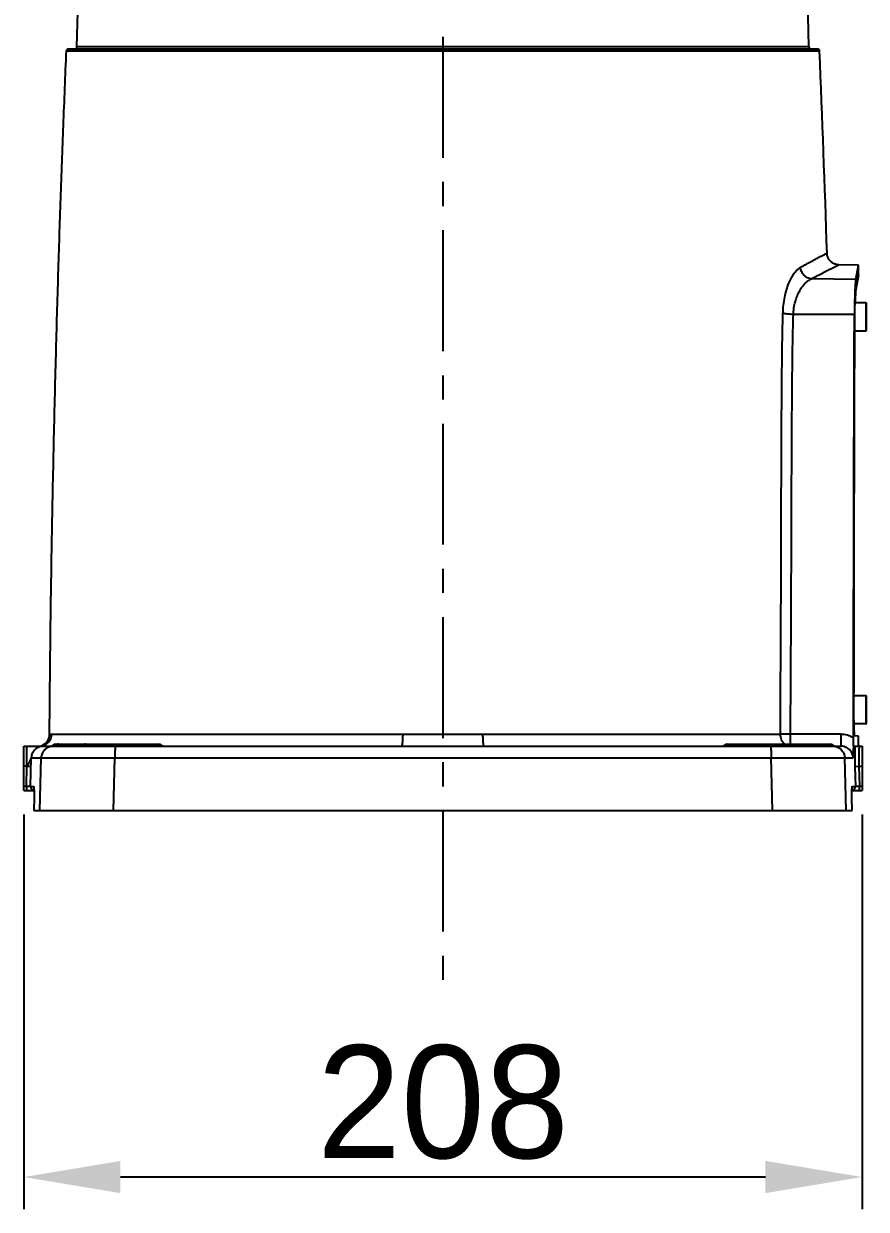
# Model space of a CAD drawing. Header units: millimetres. Extents: x 4086 to 8300, y 123 to 1549.
# Drawn here: x 7254.3 to 7306.6, y 623.8 to 697.3 of the extents above; entities that cross this region are included whole.
import ezdxf

# ---------------------------------------------------------------- set-up
doc = ezdxf.new("R2010")
doc.units = ezdxf.units.MM
doc.linetypes.add('CENTER', pattern=[0.6, 0.375, -0.075, 0.075, -0.075])
doc.layers.add('中心线', color=7, linetype='Continuous')
doc.layers.add('外形图', color=7, linetype='Continuous')
doc.styles.add('思源黑', font='SourceHanSansCN-Normal.ttf')
doc.dimstyles.new('尺寸标注_1_4比例', dxfattribs={"dimtxt": 7, "dimasz": 6, "dimexe": 2, "dimexo": 1.5, "dimgap": 1, "dimtad": 1, "dimdec": 1, "dimlfac": 4, "dimdsep": 46, "dimtxsty": '思源黑', "dimcen": 0.09, "dimadec": 0, "dimazin": 0, "dimtp": 0.01, "dimtm": 0.01, "dimtfac": 1, "dimtdec": 1, "dimtofl": 0, "dimtmove": 0, "dimatfit": 3, "dimfxl": 1, "dimtolj": 1, "dimarcsym": 0})

# ---------------------------------------------------------------- blocks, each defined once
blk = doc.blocks.new('*D807')
at = {"color": 0, "lineweight": -2}
for p, q in [((7254.302, 648.262), (7254.302, 623.784)), ((7306.302, 648.262), (7306.302, 623.784)), ((7300.302, 625.784), (7260.302, 625.784))]:
    blk.add_line(p, q, dxfattribs=at)
at = {"color": 0}
for points in [[(7260.302, 626.784), (7260.302, 624.784), (7254.302, 625.784)], [(7300.302, 624.784), (7300.302, 626.784), (7306.302, 625.784)]]:
    blk.add_solid(points, dxfattribs=at)
at = {"layer": 'Defpoints', "color": 0}
for p in [(7254.302, 649.762), (7306.302, 649.762), (7254.302, 625.784)]:
    blk.add_point(p, dxfattribs=at)
at = {"color": 0, "insert": (7280.302, 630.408), "char_height": 7, "attachment_point": 5, "style": '思源黑'}
blk.add_mtext('\\A1;208', dxfattribs=at)

msp = doc.modelspace()

# ---------------------------------------------------------------- linework, layer by layer
at = {"layer": '中心线', "linetype": 'CENTER', "ltscale": 20}
msp.add_line((7280.3014, 828.5128), (7280.3014, 637.8346), dxfattribs=at)
at = {"layer": '外形图'}
for p, q in [((7257.6057, 695.8845), (7257.681, 698.7628)), ((7302.9993, 695.8845), (7302.9239, 698.7628)), ((7257.075, 695.7628), (7303.53, 695.7628)), ((7302.9993, 695.8845), (7257.6057, 695.8845)), ((7256.9501, 695.6429), (7303.6549, 695.6429)), ((7304.1174, 683.0913), (7304.1174, 683.0918)), ((7306.0625, 682.3446), (7304.8536, 682.3657)), ((7305.8978, 681.4523), (7306.0625, 682.3446)), ((7306.0625, 681.7198), (7305.9026, 680.8386)), ((7305.9051, 680.8388), (7306.0625, 681.7197)), ((7306.0625, 681.7197), (7306.0625, 682.3445)), ((7305.8978, 681.4523), (7303.1497, 681.4992)), ((7305.9029, 680.8263), (7305.9007, 680.8262)), ((7305.9029, 680.8263), (7305.9051, 680.8388)), ((7306.5275, 680.0128), (7305.8563, 680.0128)), ((7306.5275, 680.0128), (7306.5275, 678.2628)), ((7306.5525, 679.9878), (7306.5525, 678.2878)), ((7305.817, 679.2812), (7302.0312, 679.2885)), ((7306.5275, 678.2628), (7305.8402, 678.2628)), ((7306.5275, 655.6378), (7305.7907, 655.6378)), ((7306.5275, 655.6378), (7306.5275, 653.8878)), ((7306.5525, 655.6128), (7306.5525, 653.9128)), ((7306.5275, 653.8878), (7305.7943, 653.8878)), ((7256.0328, 653.2583), (7277.8239, 653.2583)), ((7282.7811, 653.2583), (7301.2241, 653.2583)), ((7304.9726, 653.2473), (7301.8542, 653.2473)), ((7306.0625, 653.1376), (7305.8455, 653.1414)), ((7306.0625, 652.5128), (7306.0625, 653.1376)), ((7254.3025, 652.5128), (7277.7477, 652.5128)), ((7254.3025, 649.7624), (7254.3025, 652.5128)), ((7254.5055, 651.2628), (7254.5055, 652.5128)), ((7256.1263, 652.5753), (7262.8536, 652.5753)), ((7256.2917, 652.6378), (7262.6883, 652.6378)), ((7282.8573, 652.5128), (7304.9857, 652.5128)), ((7297.7513, 652.5753), (7304.4786, 652.5753)), ((7297.9167, 652.6378), (7304.3133, 652.6378)), ((7305.75, 652.5128), (7306.3025, 652.5128)), ((7306.3025, 652.5128), (7306.3025, 649.7624)), ((7254.7227, 650.0189), (7254.7689, 651.7824)), ((7254.7689, 651.7824), (7255.3857, 651.7824)), ((7254.8385, 652.08), (7254.8369, 652.0765)), ((7254.8402, 652.0835), (7254.8385, 652.08)), ((7254.842, 652.0875), (7254.8402, 652.0835)), ((7254.8435, 652.0905), (7254.842, 652.0875)), ((7254.8451, 652.0937), (7254.8435, 652.0905)), ((7254.8467, 652.0971), (7254.8451, 652.0937)), ((7254.8484, 652.1005), (7254.8467, 652.0971)), ((7254.8527, 652.1087), (7254.8508, 652.1051)), ((7254.8546, 652.1124), (7254.8527, 652.1087)), ((7254.8566, 652.1161), (7254.8546, 652.1124)), ((7254.8586, 652.1199), (7254.8566, 652.1161)), ((7254.8607, 652.1238), (7254.8586, 652.1199)), ((7254.8629, 652.1277), (7254.8607, 652.1238)), ((7254.8652, 652.1318), (7254.8629, 652.1277)), ((7254.8676, 652.1361), (7254.8652, 652.1318)), ((7254.8693, 652.139), (7254.8676, 652.1361)), ((7254.8711, 652.1422), (7254.8693, 652.139)), ((7254.8732, 652.1458), (7254.8711, 652.1422)), ((7254.8755, 652.1497), (7254.8732, 652.1458)), ((7254.878, 652.1537), (7254.8755, 652.1497)), ((7254.8804, 652.1576), (7254.878, 652.1537)), ((7254.8826, 652.1612), (7254.8804, 652.1576)), ((7254.8847, 652.1646), (7254.8826, 652.1612)), ((7254.8868, 652.1679), (7254.8847, 652.1646)), ((7254.8889, 652.1711), (7254.8868, 652.1679)), ((7254.8909, 652.1742), (7254.8889, 652.1711)), ((7254.8929, 652.1772), (7254.8909, 652.1742)), ((7254.8948, 652.1801), (7254.8929, 652.1772)), ((7254.8967, 652.183), (7254.8948, 652.1801)), ((7254.8986, 652.1858), (7254.8967, 652.183)), ((7254.9014, 652.1899), (7254.8986, 652.1858)), ((7254.9042, 652.1939), (7254.9014, 652.1899)), ((7254.9069, 652.1978), (7254.9042, 652.1939)), ((7254.9096, 652.2016), (7254.9069, 652.1978)), ((7254.9122, 652.2052), (7254.9096, 652.2016)), ((7254.9148, 652.2088), (7254.9122, 652.2052)), ((7254.9173, 652.2122), (7254.9148, 652.2088)), ((7254.9198, 652.2154), (7254.9173, 652.2122)), ((7254.9221, 652.2185), (7254.9198, 652.2154)), ((7254.9243, 652.2214), (7254.9221, 652.2185)), ((7254.9268, 652.2246), (7254.9243, 652.2214)), ((7254.9283, 652.2266), (7254.9268, 652.2246)), ((7255.3066, 648.5128), (7255.3857, 651.7824)), ((7259.8635, 648.5128), (7259.9442, 651.7824)), ((7259.9442, 651.7824), (7300.6608, 651.7824)), ((7300.7415, 648.5128), (7300.6608, 651.7824)), ((7305.2193, 651.7824), (7305.7386, 651.7824)), ((7305.2984, 648.5128), (7305.2193, 651.7824)), ((7254.5055, 651.2628), (7254.3025, 651.2628)), ((7254.473, 650.0255), (7254.5055, 651.2628)), ((7254.5055, 651.2628), (7254.7551, 651.2563)), ((7305.8498, 651.2563), (7306.0995, 651.2628)), ((7305.8498, 651.2563), (7305.8823, 650.0189)), ((7306.0995, 651.2628), (7306.3025, 651.2628)), ((7306.0995, 651.2628), (7306.1319, 650.0255)), ((7254.4727, 650.0124), (7254.3025, 650.0124)), ((7254.3025, 649.7624), (7254.9414, 649.7624)), ((7254.4727, 650.0124), (7254.473, 650.0255)), ((7254.7226, 650.0189), (7254.4727, 650.0124)), ((7254.4727, 650.0124), (7254.4727, 649.7624)), ((7254.7226, 650.0189), (7254.473, 650.0255)), ((7254.7227, 650.0189), (7254.7226, 650.0189)), ((7254.7227, 650.0189), (7254.9143, 650.0189)), ((7254.9423, 649.7303), (7254.943, 649.7011)), ((7254.9429, 649.7021), (7254.9435, 649.6699)), ((7254.9435, 649.6709), (7254.9439, 649.6351)), ((7254.9439, 649.6363), (7254.9442, 649.5967)), ((7254.9443, 649.5132), (7254.944, 649.4666)), ((7254.9442, 649.598), (7254.9444, 649.5553)), ((7254.9444, 649.5567), (7254.9443, 649.5118)), ((7305.6606, 649.552), (7305.6607, 649.5909)), ((7305.6607, 649.5104), (7305.6606, 649.5531)), ((7305.6609, 649.6244), (7305.6613, 649.656)), ((7305.6613, 649.656), (7305.662, 649.7002)), ((7305.6636, 649.7624), (7306.3025, 649.7624)), ((7305.6907, 650.0189), (7305.8823, 650.0189)), ((7305.8828, 650.0189), (7305.8823, 650.0189)), ((7306.1319, 650.0255), (7305.8828, 650.0189)), ((7306.1323, 650.0124), (7305.8828, 650.0189)), ((7306.1319, 650.0255), (7306.1323, 650.0124)), ((7306.3025, 650.0124), (7306.1323, 650.0124)), ((7306.1323, 649.7624), (7306.1323, 650.0124)), ((7254.942, 649.3289), (7254.922, 648.5128)), ((7254.9415, 649.2881), (7254.9225, 648.5128)), ((7254.9415, 649.2885), (7254.941, 649.2881)), ((7254.9415, 649.2885), (7254.9415, 649.2881)), ((7305.664, 649.2881), (7305.6631, 649.3272)), ((7305.6634, 649.2885), (7305.664, 649.2881)), ((7305.6635, 649.2881), (7305.6634, 649.2885)), ((7305.6825, 648.5128), (7305.6635, 649.2881)), ((7305.683, 648.5128), (7305.664, 649.2881)), ((7254.922, 648.5128), (7305.683, 648.5128))]:
    msp.add_line(p, q, dxfattribs=at)
for points in [[(7304.8536, 682.3657), (7304.8207, 682.367), (7304.779, 682.3708), (7304.735, 682.3773), (7304.6895, 682.3869), (7304.6437, 682.3996), (7304.5982, 682.4154), (7304.5534, 682.4343), (7304.5097, 682.4561), (7304.4674, 682.4808), (7304.4268, 682.5083), (7304.388, 682.5384), (7304.3512, 682.571), (7304.3166, 682.606), (7304.2844, 682.6432), (7304.2547, 682.6824), (7304.2276, 682.7235), (7304.2033, 682.7663), (7304.1818, 682.8105), (7304.1633, 682.8561), (7304.1478, 682.9028), (7304.1354, 682.9504), (7304.1261, 682.9988), (7304.1201, 683.0476), (7304.1174, 683.0913)], [(7254.8508, 652.1051), (7254.8502, 652.104), (7254.8484, 652.1005)], [(7254.9298, 649.9374), (7254.9297, 649.9376), (7254.9298, 649.9371), (7254.9301, 649.9354), (7254.9305, 649.9326), (7254.9311, 649.9286), (7254.9317, 649.9235), (7254.9324, 649.9172), (7254.9332, 649.9097), (7254.934, 649.901), (7254.9349, 649.891), (7254.9357, 649.8797), (7254.9366, 649.867), (7254.9375, 649.8529), (7254.9384, 649.8372), (7254.9392, 649.8198), (7254.94, 649.8006), (7254.9408, 649.7794), (7254.9416, 649.756), (7254.9423, 649.7303)], [(7254.9414, 649.7624), (7254.9416, 649.7553), (7254.9423, 649.7295)], [(7254.944, 649.4681), (7254.9435, 649.4205), (7254.9428, 649.3738), (7254.9419, 649.3277)], [(7254.9435, 649.4222), (7254.9429, 649.3757), (7254.942, 649.3289)], [(7305.6607, 649.5899), (7305.6609, 649.6252), (7305.6613, 649.6567)], [(7305.664, 649.2881), (7305.6631, 649.3262), (7305.6622, 649.3727), (7305.6615, 649.4197), (7305.661, 649.466), (7305.6607, 649.5104)], [(7305.6617, 649.6851), (7305.6628, 649.7363), (7305.6634, 649.7587), (7305.6641, 649.7793), (7305.6648, 649.7983), (7305.6656, 649.8159), (7305.6664, 649.8321), (7305.6672, 649.8471), (7305.668, 649.8608), (7305.6688, 649.8734), (7305.6696, 649.8849), (7305.6705, 649.8952), (7305.6713, 649.9045), (7305.6721, 649.9126), (7305.6728, 649.9197), (7305.6735, 649.9256), (7305.6741, 649.9304), (7305.6746, 649.934), (7305.675, 649.9364), (7305.6751, 649.9371)]]:
    msp.add_lwpolyline(points, dxfattribs=at)
for centre, radius, start, end in [((7257.075, 695.6378), 0.125, 90, 177.647955), ((7257.4807, 695.8878), 0.125, 270, 358.5), ((7303.1243, 695.8878), 0.125, 181.5, 270), ((7303.53, 695.6378), 0.125, 2.352045, 90), ((6019.4682, 642.0414), 1285.3048, 1.8302396, 2.3901207), ((7306.5275, 679.9878), 0.025, 0, 90), ((7306.5275, 678.2878), 0.025, 270, 0), ((7306.5275, 655.6128), 0.025, 0, 90), ((7306.5275, 653.9128), 0.025, 270, 0), ((7255.1566, 653.2583), 0.75, 276.302188, 359.658995), ((7304.9729, 651.7407), 1.5066, 58.646321, 90.012137), ((7255.518, 651.7639), 0.749, 90.00779, 141.664713), ((7255.961, 652.7628), 0.25, 270, 311.409622), ((7256.2917, 652.3878), 0.25, 90, 131.409622), ((7262.6883, 652.3878), 0.25, 48.590378, 90), ((7263.019, 652.7628), 0.25, 228.590378, 270), ((7297.586, 652.7628), 0.25, 270, 311.409622), ((7297.9167, 652.3878), 0.25, 90, 131.409622), ((7304.3133, 652.3878), 0.25, 48.590378, 90), ((7304.644, 652.7628), 0.25, 228.590378, 270), ((7284.7687, 653.0498), 20.9881, 358.533894, 359.938653), ((7255.5193, 651.7628), 0.7506, 155.314583, 178.502332), ((7255.5195, 651.7626), 0.7509, 148.449318, 155.310441), ((7255.5193, 651.7627), 0.7507, 141.873432, 148.443451), ((7255.5185, 651.7633), 0.7497, 141.653799, 141.870517), ((7254.9725, 650.0123), 0.2499, 178.475156, 262.821738), ((7255.1663, 650.0126), 0.2522, 178.569188, 197.6718), ((7255.1646, 650.0124), 0.2504, 197.740628, 201.800454), ((7305.6324, 650.0123), 0.2499, 277.177313, 1.524845), ((7305.4404, 650.0124), 0.2504, 338.197414, 342.185763), ((7305.4386, 650.0126), 0.2522, 342.255342, 1.430068)]:
    msp.add_arc(centre, radius, start, end, dxfattribs=at)
for points, knots in [([(7255.9066, 653.2538), (7255.9187, 655.2894), (7255.9572, 659.345), (7256.0485, 665.3537), (7256.165, 671.1625), (7256.2978, 676.6275), (7256.4409, 681.6941), (7256.5951, 686.4359), (7256.7643, 691.0451), (7256.8867, 694.0993), (7256.9501, 695.6429)], [0, 0, 0, 0, 0.144014, 0.286937, 0.4251546, 0.5550504, 0.6736877, 0.7837516, 0.8906976, 1, 1, 1, 1]), ([(7302.4659, 682.2092), (7302.5923, 682.2788), (7302.8293, 682.4089), (7303.1159, 682.5654), (7303.3214, 682.6768), (7303.4572, 682.7501), (7303.5805, 682.8162), (7303.6913, 682.8752), (7303.7894, 682.927), (7303.8747, 682.9716), (7303.947, 683.0091), (7303.9993, 683.0357), (7304.0346, 683.0534), (7304.0561, 683.0641), (7304.0743, 683.073), (7304.0893, 683.0802), (7304.1009, 683.0856), (7304.1087, 683.089), (7304.1131, 683.0908), (7304.1154, 683.0916), (7304.1165, 683.0919), (7304.1173, 683.092), (7304.1174, 683.0918)], [0, 0, 0, 0, 0.2310205, 0.4331426, 0.5230813, 0.6054703, 0.6802206, 0.7472538, 0.8065017, 0.8579076, 0.9014258, 0.9370219, 0.9518418, 0.9646737, 0.9755166, 0.9843704, 0.9912361, 0.9961165, 0.997814, 0.9990186, 0.9997356, 1, 1, 1, 1]), ([(7301.3837, 679.3498), (7301.3926, 679.6893), (7301.4455, 680.1854), (7301.5974, 680.8064), (7301.737, 681.2106), (7301.8981, 681.5583), (7302.074, 681.8438), (7302.2586, 682.0627), (7302.3969, 682.1713), (7302.4659, 682.2092)], [0, 0, 0, 0, 0.3229095, 0.471286, 0.6072146, 0.7288411, 0.8349657, 0.9251052, 1, 1, 1, 1]), ([(7303.1497, 681.4992), (7303.0643, 681.5075), (7302.893, 681.558), (7302.6773, 681.7186), (7302.5237, 681.9435), (7302.4748, 682.1202), (7302.4659, 682.2092)], [0, 0, 0, 0, 0.2426022, 0.4925681, 0.7467319, 1, 1, 1, 1]), ([(7303.1497, 681.4992), (7303.2788, 681.5666), (7303.5211, 681.6931), (7303.8606, 681.8693), (7304.1133, 681.9995), (7304.2908, 682.0901), (7304.4048, 682.1479), (7304.5061, 682.1989), (7304.5944, 682.243), (7304.6698, 682.2801), (7304.732, 682.3104), (7304.7757, 682.3313), (7304.8041, 682.3446), (7304.8204, 682.3521), (7304.8334, 682.3579), (7304.8431, 682.3621), (7304.8494, 682.3644), (7304.8526, 682.3658), (7304.8536, 682.3657)], [0, 0, 0, 0, 0.2286004, 0.4289456, 0.6001677, 0.6746254, 0.7415437, 0.8008574, 0.8525121, 0.8964651, 0.9326838, 0.9611476, 0.9724676, 0.9818461, 0.9892841, 0.9947842, 0.9983512, 1, 1, 1, 1]), ([(7302.0312, 679.2885), (7302.0409, 679.5608), (7302.0998, 679.9585), (7302.2637, 680.4443), (7302.4113, 680.7552), (7302.5788, 681.0187), (7302.7594, 681.2323), (7302.9473, 681.3946), (7303.0828, 681.4718), (7303.1497, 681.4992)], [0, 0, 0, 0, 0.3157115, 0.4603072, 0.5931883, 0.7135263, 0.8211025, 0.916238, 1, 1, 1, 1]), ([(7305.8978, 681.4523), (7305.8914, 681.4154), (7305.8811, 681.3223), (7305.8678, 681.1555), (7305.8553, 680.9364), (7305.8437, 680.6704), (7305.8337, 680.3638), (7305.8226, 679.8962), (7305.8183, 679.5316), (7305.817, 679.2812)], [0, 0, 0, 0, 0.0515942, 0.1291803, 0.2309512, 0.3544713, 0.4967618, 0.6543783, 1, 1, 1, 1]), ([(7305.8445, 679.2119), (7305.8454, 679.3995), (7305.8484, 679.6725), (7305.8562, 680.0228), (7305.8634, 680.2525), (7305.8717, 680.4518), (7305.8807, 680.616), (7305.8903, 680.7411), (7305.8979, 680.8109), (7305.9026, 680.8386)], [0, 0, 0, 0, 0.3455192, 0.5031044, 0.6453808, 0.7689064, 0.8707037, 0.9483369, 1, 1, 1, 1]), ([(7305.9029, 680.8263), (7305.9002, 680.8108), (7305.8954, 680.7739), (7305.8859, 680.678), (7305.8755, 680.5184), (7305.8648, 680.2841), (7305.8592, 680.1089), (7305.8566, 680.0129)], [0, 0, 0, 0, 0.0578633, 0.1367473, 0.3547963, 0.6464124, 1, 1, 1, 1]), ([(7301.2241, 653.2583), (7301.2298, 654.3466), (7301.2405, 656.523), (7301.2544, 659.2434), (7301.2642, 661.4194), (7301.2719, 663.5951), (7301.2784, 666.3144), (7301.2855, 669.0334), (7301.2939, 671.208), (7301.3022, 672.8383), (7301.3111, 674.1966), (7301.3196, 675.283), (7301.3266, 676.0974), (7301.3348, 676.9116), (7301.3511, 677.9957), (7301.3697, 678.8084), (7301.3837, 679.3498)], [0, 0, 0, 0, 0.1251293, 0.2502364, 0.3127822, 0.3753246, 0.5003962, 0.6254369, 0.6879394, 0.7504256, 0.8128918, 0.8441162, 0.8753343, 0.906541, 0.9377242, 1, 1, 1, 1]), ([(7302.0312, 679.2885), (7301.9658, 679.2904), (7301.8399, 679.2959), (7301.6626, 679.309), (7301.5119, 679.326), (7301.422, 679.3409), (7301.3837, 679.3498)], [0, 0, 0, 0, 0.3012986, 0.5806661, 0.8189244, 1, 1, 1, 1]), ([(7301.8542, 653.2473), (7301.8602, 654.3336), (7301.8717, 656.5059), (7301.8868, 659.2211), (7301.8977, 661.393), (7301.9064, 663.5647), (7301.9143, 666.2788), (7301.923, 668.9925), (7301.9329, 671.163), (7301.9424, 672.7902), (7301.9524, 674.1458), (7301.9619, 675.23), (7301.9697, 676.0429), (7301.9787, 676.8554), (7301.9963, 677.9373), (7302.0162, 678.7482), (7302.0312, 679.2885)], [0, 0, 0, 0, 0.1251355, 0.2502477, 0.3127958, 0.3753403, 0.5004156, 0.6254588, 0.6879616, 0.7504473, 0.8129121, 0.8441353, 0.8753518, 0.9065566, 0.9377365, 1, 1, 1, 1]), ([(7305.7568, 653.0273), (7305.7591, 655.2173), (7305.7653, 659.5966), (7305.7754, 665.0701), (7305.7848, 669.4475), (7305.7961, 673.8195), (7305.8061, 677.0973), (7305.817, 679.2812)], [0, 0, 0, 0, 0.2502471, 0.5004131, 0.6254557, 0.7504442, 1, 1, 1, 1]), ([(7305.7892, 654.4212), (7305.7915, 656.4891), (7305.7976, 660.6243), (7305.8067, 665.7929), (7305.8153, 669.9263), (7305.8257, 674.0547), (7305.8347, 677.1497), (7305.8445, 679.2119)], [0, 0, 0, 0, 0.2502452, 0.5004161, 0.6254584, 0.7504457, 1, 1, 1, 1]), ([(7305.8455, 653.1414), (7305.8445, 653.1414), (7305.842, 653.1435), (7305.8382, 653.1519), (7305.8337, 653.1702), (7305.8288, 653.2009), (7305.8238, 653.2435), (7305.8189, 653.2973), (7305.8142, 653.362), (7305.8098, 653.4369), (7305.804, 653.5549), (7305.798, 653.7216), (7305.7928, 653.9399), (7305.7897, 654.1761), (7305.7891, 654.3385), (7305.7892, 654.4212)], [0, 0, 0, 0, 0.0024096, 0.0066102, 0.0216902, 0.0459962, 0.0794144, 0.1216584, 0.172331, 0.2309424, 0.2969205, 0.4483186, 0.6205805, 0.806924, 1, 1, 1, 1]), ([(7255.2867, 652.5128), (7255.3834, 652.5128), (7255.5791, 652.5516), (7255.8265, 652.7174), (7255.9926, 652.9651), (7256.0323, 653.1612), (7256.0328, 653.2583)], [0, 0, 0, 0, 0.2494027, 0.4991547, 0.7494012, 1, 1, 1, 1]), ([(7255.9066, 653.2538), (7255.9066, 653.2536), (7255.9076, 653.2541), (7255.9087, 653.2538), (7255.9114, 653.2542), (7255.9148, 653.2544), (7255.9193, 653.2547), (7255.9271, 653.2552), (7255.9395, 653.2559), (7255.9572, 653.2568), (7255.9789, 653.2576), (7256.0046, 653.2582), (7256.023, 653.2583), (7256.0328, 653.2583)], [0, 0, 0, 0, 0.0039178, 0.0156692, 0.0352516, 0.0626624, 0.097898, 0.1409519, 0.2504868, 0.3912128, 0.5630702, 0.7660115, 1, 1, 1, 1]), ([(7277.7477, 652.5128), (7277.7505, 652.5128), (7277.7571, 652.517), (7277.7638, 652.5288), (7277.7708, 652.5468), (7277.7776, 652.5715), (7277.7842, 652.6027), (7277.7931, 652.6564), (7277.8028, 652.7375), (7277.8118, 652.849), (7277.8187, 652.9763), (7277.8229, 653.1145), (7277.8239, 653.2098), (7277.8239, 653.2583)], [0, 0, 0, 0, 0.0109022, 0.0280725, 0.0533716, 0.0871555, 0.1293413, 0.1796457, 0.3028596, 0.4524344, 0.6228358, 0.8076781, 1, 1, 1, 1]), ([(7277.8239, 653.2583), (7278.2365, 653.2583), (7279.0627, 653.2555), (7280.3025, 653.253), (7281.5423, 653.2555), (7282.3685, 653.2583), (7282.7811, 653.2583)], [0, 0, 0, 0, 0.2496759, 0.5, 0.7503241, 1, 1, 1, 1]), ([(7282.8573, 652.5128), (7282.8545, 652.5128), (7282.8479, 652.517), (7282.8412, 652.5288), (7282.8342, 652.5468), (7282.8275, 652.5715), (7282.8209, 652.6027), (7282.8119, 652.6564), (7282.8023, 652.7375), (7282.7932, 652.849), (7282.7863, 652.9763), (7282.7821, 653.1145), (7282.7811, 653.2098), (7282.7811, 653.2583)], [0, 0, 0, 0, 0.0109023, 0.0280728, 0.0533719, 0.0871559, 0.1293416, 0.179646, 0.3028599, 0.4524347, 0.6228359, 0.8076782, 1, 1, 1, 1]), ([(7301.8542, 653.2473), (7301.7335, 653.248), (7301.5234, 653.2504), (7301.3134, 653.2548), (7301.2241, 653.2583)], [0, 0, 0, 0, 0.5747231, 1, 1, 1, 1]), ([(7301.5118, 652.6378), (7301.4673, 652.6722), (7301.3857, 652.7544), (7301.2948, 652.905), (7301.2377, 653.0762), (7301.2244, 653.1974), (7301.2241, 653.2583)], [0, 0, 0, 0, 0.2387734, 0.4863803, 0.7411712, 1, 1, 1, 1]), ([(7301.8601, 652.6378), (7301.8578, 652.7256), (7301.8552, 652.9288), (7301.8543, 653.132), (7301.8542, 653.2473)], [0, 0, 0, 0, 0.4323931, 1, 1, 1, 1]), ([(7304.9726, 653.2473), (7304.9726, 653.1993), (7304.9728, 653.1052), (7304.9735, 652.9688), (7304.9746, 652.8612), (7304.9756, 652.7818), (7304.9765, 652.7287), (7304.9774, 652.6806), (7304.9784, 652.638), (7304.9795, 652.6012), (7304.9806, 652.5706), (7304.9816, 652.5491), (7304.9825, 652.5353), (7304.9831, 652.5274), (7304.9837, 652.5213), (7304.9843, 652.5167), (7304.9848, 652.5144), (7304.9853, 652.5128), (7304.9857, 652.5128)], [0, 0, 0, 0, 0.1960448, 0.3839664, 0.5567336, 0.6353856, 0.7078834, 0.7735476, 0.8317635, 0.8819861, 0.923747, 0.956658, 0.9696976, 0.9804197, 0.9888026, 0.9948347, 0.9985246, 1, 1, 1, 1]), ([(7256.1328, 652.5128), (7256.0371, 652.5128), (7255.8438, 652.475), (7255.5981, 652.3133), (7255.4308, 652.0711), (7255.3882, 651.8783), (7255.3857, 651.7824)], [0, 0, 0, 0, 0.2495936, 0.4994224, 0.7495877, 1, 1, 1, 1]), ([(7256.1478, 652.5128), (7256.1748, 652.5128), (7256.2301, 652.5241), (7256.2766, 652.5559), (7256.2964, 652.5753)], [0, 0, 0, 0, 0.4932659, 1, 1, 1, 1]), ([(7256.445, 652.6378), (7256.4179, 652.6378), (7256.3626, 652.6265), (7256.3162, 652.5947), (7256.2964, 652.5753)], [0, 0, 0, 0, 0.4932659, 1, 1, 1, 1]), ([(7257.8615, 652.5128), (7257.8886, 652.5128), (7257.9439, 652.5241), (7257.9903, 652.5559), (7258.0101, 652.5753)], [0, 0, 0, 0, 0.4932659, 1, 1, 1, 1]), ([(7258.1587, 652.6378), (7258.1317, 652.6378), (7258.0764, 652.6265), (7258.0299, 652.5947), (7258.0101, 652.5753)], [0, 0, 0, 0, 0.4932659, 1, 1, 1, 1]), ([(7260.0075, 652.5128), (7260.0052, 652.5128), (7260.0014, 652.5099), (7259.998, 652.5046), (7259.9936, 652.4954), (7259.9886, 652.4796), (7259.9802, 652.4435), (7259.9713, 652.3829), (7259.9622, 652.2935), (7259.9547, 652.1844), (7259.9489, 652.0597), (7259.9453, 651.9239), (7259.9443, 651.8303), (7259.9442, 651.7824)], [0, 0, 0, 0, 0.0095131, 0.0166969, 0.0258852, 0.0506289, 0.0840145, 0.1759877, 0.2990276, 0.4487844, 0.6198125, 0.8058351, 1, 1, 1, 1]), ([(7277.7477, 652.5128), (7278.1734, 652.5128), (7279.025, 652.5114), (7280.3025, 652.5101), (7281.5801, 652.5114), (7282.4317, 652.5128), (7282.8573, 652.5128)], [0, 0, 0, 0, 0.2499011, 0.5, 0.7500989, 1, 1, 1, 1]), ([(7300.5975, 652.5128), (7300.5998, 652.5128), (7300.6036, 652.5099), (7300.6069, 652.5046), (7300.6114, 652.4954), (7300.6164, 652.4796), (7300.6248, 652.4435), (7300.6337, 652.3829), (7300.6427, 652.2935), (7300.6503, 652.1844), (7300.656, 652.0597), (7300.6597, 651.9239), (7300.6607, 651.8303), (7300.6608, 651.7824)], [0, 0, 0, 0, 0.0095131, 0.0166969, 0.0258852, 0.0506289, 0.0840145, 0.1759877, 0.2990276, 0.4487844, 0.6198125, 0.8058351, 1, 1, 1, 1]), ([(7302.4463, 652.6378), (7302.4733, 652.6378), (7302.5286, 652.6265), (7302.575, 652.5947), (7302.5948, 652.5753)], [0, 0, 0, 0, 0.4932659, 1, 1, 1, 1]), ([(7302.7434, 652.5128), (7302.7164, 652.5128), (7302.6611, 652.5241), (7302.6147, 652.5559), (7302.5948, 652.5753)], [0, 0, 0, 0, 0.4932659, 1, 1, 1, 1]), ([(7304.16, 652.6378), (7304.187, 652.6378), (7304.2423, 652.6265), (7304.2888, 652.5947), (7304.3086, 652.5753)], [0, 0, 0, 0, 0.4932659, 1, 1, 1, 1]), ([(7304.4572, 652.5128), (7304.4302, 652.5128), (7304.3749, 652.5241), (7304.3284, 652.5559), (7304.3086, 652.5753)], [0, 0, 0, 0, 0.4932659, 1, 1, 1, 1]), ([(7304.4722, 652.5128), (7304.5678, 652.5128), (7304.7612, 652.475), (7305.0069, 652.3133), (7305.1742, 652.0711), (7305.2168, 651.8783), (7305.2193, 651.7824)], [0, 0, 0, 0, 0.2495936, 0.4994224, 0.7495877, 1, 1, 1, 1]), ([(7305.7385, 651.7824), (7305.7362, 651.8787), (7305.6932, 652.0723), (7305.5237, 652.3147), (7305.2759, 652.4755), (7305.0817, 652.5128), (7304.9857, 652.5128)], [0, 0, 0, 0, 0.2502308, 0.5004617, 0.7504306, 1, 1, 1, 1]), ([(7305.75, 652.5128), (7305.7501, 652.3828), (7305.7481, 652.1393), (7305.7418, 651.8959), (7305.7385, 651.7824)], [0, 0, 0, 0, 0.5339819, 1, 1, 1, 1]), ([(7305.8467, 652.5128), (7305.8436, 652.4329), (7305.8398, 652.2522), (7305.8381, 651.8333), (7305.8436, 651.4943), (7305.8498, 651.2563)], [0, 0, 0, 0, 0.1909544, 0.4314531, 1, 1, 1, 1]), ([(7306.1233, 652.5128), (7306.1223, 652.5128), (7306.1197, 652.5109), (7306.1157, 652.5028), (7306.1114, 652.4851), (7306.1069, 652.4553), (7306.1027, 652.4141), (7306.099, 652.3618), (7306.0957, 652.299), (7306.093, 652.2261), (7306.0902, 652.1112), (7306.0885, 651.9485), (7306.0892, 651.7351), (7306.0928, 651.5035), (7306.097, 651.3441), (7306.0995, 651.2628)], [0, 0, 0, 0, 0.0025553, 0.0067657, 0.0216953, 0.0457474, 0.0788556, 0.1207622, 0.171094, 0.2293847, 0.2950846, 0.4461416, 0.6184896, 0.8055067, 1, 1, 1, 1]), ([(7254.5055, 651.2628), (7254.519, 651.2646), (7254.5422, 651.2842), (7254.565, 651.3179), (7254.5852, 651.3544), (7254.6095, 651.4037), (7254.6373, 651.4661), (7254.6638, 651.5285), (7254.6845, 651.5778), (7254.6996, 651.614), (7254.7143, 651.6495), (7254.7262, 651.6783), (7254.7353, 651.7007), (7254.7418, 651.7167), (7254.748, 651.7321), (7254.7538, 651.7464), (7254.7582, 651.7576), (7254.7615, 651.7657), (7254.7636, 651.7709), (7254.7654, 651.7753), (7254.7668, 651.779), (7254.768, 651.7809), (7254.7685, 651.7824), (7254.7689, 651.7824)], [0, 0, 0, 0, 0.0694217, 0.1399087, 0.2102685, 0.2804155, 0.4198124, 0.5573774, 0.625086, 0.6917416, 0.7569355, 0.8200256, 0.8504675, 0.8799126, 0.9080638, 0.9344763, 0.9584543, 0.9691977, 0.9788448, 0.9871255, 0.9936878, 0.9981106, 1, 1, 1, 1]), ([(7255.3857, 651.7824), (7255.4044, 651.7832), (7255.4543, 651.7841), (7255.5479, 651.7852), (7255.6784, 651.7862), (7255.9232, 651.7874), (7256.3117, 651.7883), (7256.8679, 651.7886), (7257.5313, 651.7882), (7258.2815, 651.787), (7259.0956, 651.7851), (7259.657, 651.7834), (7259.9442, 651.7824)], [0, 0, 0, 0, 0.0122988, 0.0328789, 0.0615845, 0.0981967, 0.193962, 0.3172463, 0.4642748, 0.6305441, 0.8109609, 1, 1, 1, 1]), ([(7300.6608, 651.7824), (7300.948, 651.7834), (7301.5094, 651.7851), (7302.3234, 651.787), (7303.0737, 651.7882), (7303.737, 651.7886), (7304.2933, 651.7883), (7304.6818, 651.7874), (7304.9266, 651.7862), (7305.0571, 651.7852), (7305.1507, 651.7841), (7305.2006, 651.7832), (7305.2193, 651.7824)], [0, 0, 0, 0, 0.1890391, 0.3694559, 0.5357252, 0.6827537, 0.806038, 0.9018033, 0.9384155, 0.9671211, 0.9877012, 1, 1, 1, 1]), ([(7254.9143, 650.0189), (7254.9167, 650.0189), (7254.9216, 650.0104), (7254.925, 649.9958), (7254.9296, 649.9697), (7254.9317, 649.9497), (7254.9328, 649.938)], [0, 0, 0, 0, 0.0866573, 0.2773237, 0.5821311, 1, 1, 1, 1]), ([(7254.9328, 649.938), (7254.9365, 649.9001), (7254.9413, 649.8107), (7254.945, 649.6604), (7254.9452, 649.4819), (7254.9432, 649.3547), (7254.9415, 649.2885)], [0, 0, 0, 0, 0.1758319, 0.4128474, 0.6943188, 1, 1, 1, 1]), ([(7305.6634, 649.2885), (7305.6618, 649.3547), (7305.6598, 649.4817), (7305.66, 649.6601), (7305.6636, 649.8104), (7305.6685, 649.8997), (7305.6721, 649.9377)], [0, 0, 0, 0, 0.3055679, 0.5869736, 0.824015, 1, 1, 1, 1]), ([(7305.6721, 649.9377), (7305.6732, 649.9494), (7305.6753, 649.9695), (7305.6799, 649.9957), (7305.6834, 650.0103), (7305.6883, 650.0189), (7305.6907, 650.0189)], [0, 0, 0, 0, 0.417888, 0.7226025, 0.9133456, 1, 1, 1, 1])]:
    msp.add_open_spline(points, degree=3, knots=knots, dxfattribs=at)

# ---------------------------------------------------------------- dimensions: what is measured, and where the dimension line sits
dim = msp.add_linear_dim(base=(7254.3025, 625.7836), p1=(7306.3025, 649.7624), p2=(7254.3025, 649.7624), dimstyle='尺寸标注_1_4比例')
dim.commit()
dim.dimension.update_dxf_attribs({"geometry": '*D807', "text_midpoint": (7280.3025, 630.408)})

doc.saveas('drawing.dxf')
